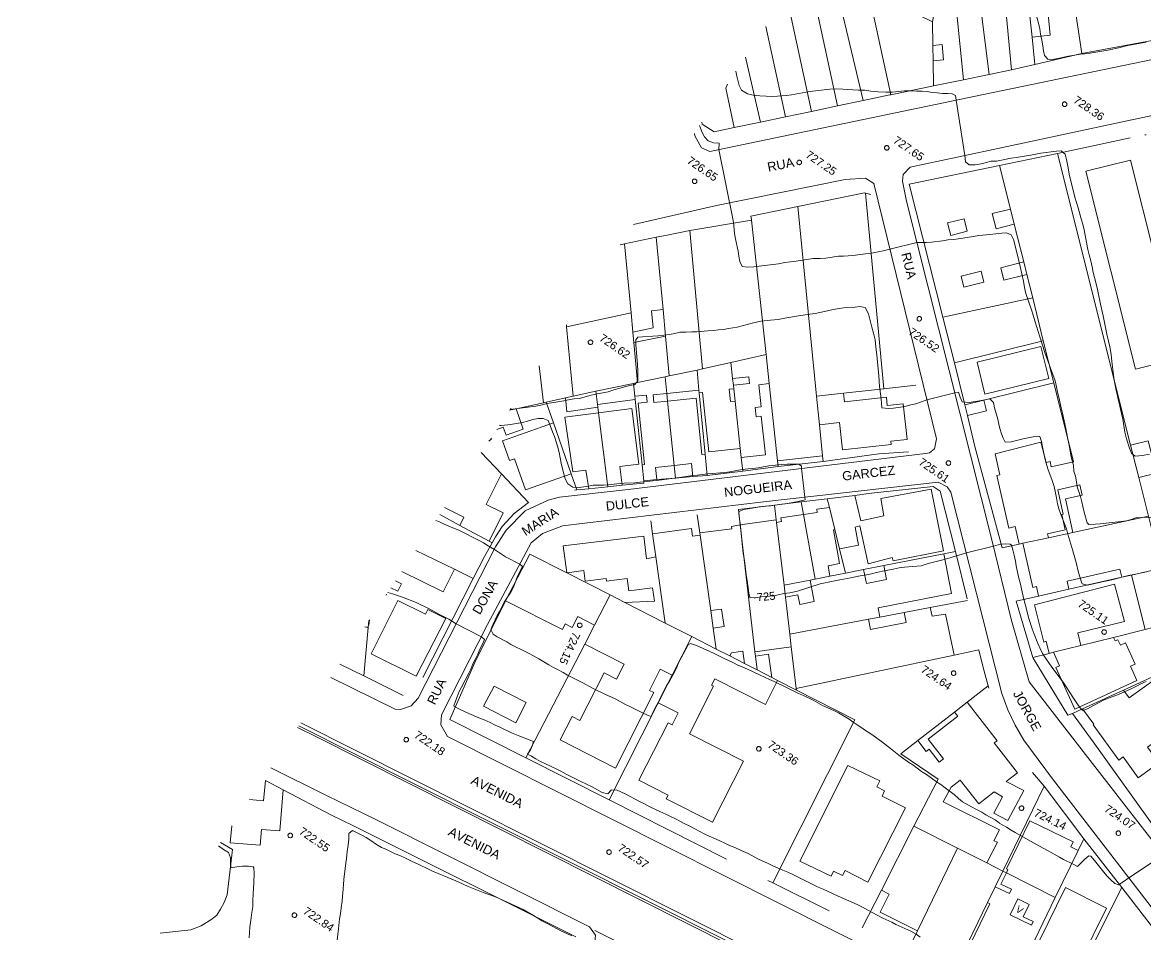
# Model space of a CAD drawing. Header units: metres. Extents: x 322294 to 7190115, y 7390841 to 10157759.
# Drawn here: x 322326.6 to 322572.3, y 7393048.1 to 7393247.5 of the extents above; entities that cross this region are included whole.
import ezdxf
from ezdxf.enums import TextEntityAlignment as Align

# ---------------------------------------------------------------- set-up
doc = ezdxf.new("R2010")
doc.units = ezdxf.units.M
doc.layers.get('0').update_dxf_attribs({"lineweight": 18})
for name, color, linetype, lineweight in [('100_SIST_VIARIO_MEIO_FIO', 1, 'Continuous', 18), ('108_SEP_FIS_CANT_CENT_ILHA', 7, 'Continuous', 18), ('144_P_DUPLA_ASF_TOP', 7, 'Continuous', 18), ('160_P_SIMP_ASF_TOP', 7, 'Continuous', 18), ('168_P_SIMP_PARALE_TOP', 7, 'Continuous', 18), ('206_MURO_E_MURO_ARRIMO', 7, 'Continuous', 18), ('214_PROJ_BEIRAL_EDIF', 10, 'Continuous', 18), ('600_CURVA_MESTRA', 14, 'Continuous', 18), ('602_CURVA_MESTRA_TOP', 24, 'Continuous', 18), ('604_CURVA_INTERM', 7, 'Continuous', 18), ('606_PTO_COTADO', 7, 'Continuous', 18), ('608_PTO_COTADO_INTERVIA', 1, 'Continuous', 18), ('624_SEGM_CURVA_MESTRA', 14, 'Continuous', 18)]:
    doc.layers.add(name, color=color, linetype=linetype, lineweight=lineweight)
doc.styles.add('Style-Arial', font='arial.ttf', dxfattribs={"height": 1.75})

# ---------------------------------------------------------------- blocks, each defined once
blk = doc.blocks.new('SP09')
at = {"color": 0, "linetype": 'Continuous'}
blk.add_lwpolyline([(-0.03, -0.51), (-0.14, -0.49), (-0.24, -0.46), (-0.31, -0.42), (-0.35, -0.39), (-0.42, -0.31), (-0.47, -0.24), (-0.51, -0.15), (-0.52, -0.09), (-0.52, 0.03), (-0.51, 0.11), (-0.48, 0.2), (-0.44, 0.27), (-0.4, 0.33), (-0.32, 0.39), (-0.23, 0.44), (-0.15, 0.48), (-0.1, 0.48), (-0.03, 0.48), (0.08, 0.48), (0.19, 0.44), (0.27, 0.4), (0.35, 0.32), (0.41, 0.23), (0.46, 0.11), (0.48, 0.03), (0.48, -0.03), (0.47, -0.08), (0.44, -0.21), (0.38, -0.3), (0.31, -0.38), (0.23, -0.44), (0.1, -0.49), (0.02, -0.51)], close=True, dxfattribs=at)
blk = doc.blocks.new('SP10')
at = {"color": 0, "linetype": 'Continuous'}
blk.add_lwpolyline([(-0.03, -0.51), (-0.14, -0.49), (-0.24, -0.46), (-0.31, -0.42), (-0.35, -0.39), (-0.42, -0.31), (-0.47, -0.24), (-0.51, -0.15), (-0.52, -0.09), (-0.52, 0.03), (-0.51, 0.11), (-0.48, 0.2), (-0.44, 0.27), (-0.4, 0.33), (-0.32, 0.39), (-0.23, 0.44), (-0.15, 0.48), (-0.1, 0.48), (-0.03, 0.48), (0.08, 0.48), (0.19, 0.44), (0.27, 0.4), (0.35, 0.32), (0.41, 0.23), (0.46, 0.11), (0.48, 0.03), (0.48, -0.03), (0.47, -0.08), (0.44, -0.21), (0.38, -0.3), (0.31, -0.38), (0.23, -0.44), (0.1, -0.49), (0.02, -0.51)], close=True, dxfattribs=at)

msp = doc.modelspace()

# ---------------------------------------------------------------- linework, layer by layer
at = {"layer": '100_SIST_VIARIO_MEIO_FIO', "flags": 128}
for points in [[(322473.59, 7393223.243), (322473.693, 7393222.702), (322475.142, 7393220.113), (322476.95, 7393219.326), (322536.785, 7393231.757), (322600.555, 7393244.957), (322603.055, 7393246.084), (322636.052, 7393275.236)], [(322588.381, 7393230.328), (322537.908, 7393219.547), (322520.748, 7393215.861), (322519.258, 7393214.251), (322519.109, 7393212.776), (322519.985, 7393208.409), (322538.657, 7393134.41), (322542.97, 7393116.759), (322546.823, 7393103.331), (322559.625, 7393086.752), (322586.633, 7393052.106)], [(322460.279, 7393203.323), (322478.412, 7393207.494), (322506.549, 7393213.169), (322511.033, 7393213.489), (322512.838, 7393212.267), (322526.51, 7393156.441), (322526.089, 7393154.31), (322524.988, 7393153.417), (322524.121, 7393153.234)], [(322588.785, 7393006.381), (322528.303, 7393036.718), (322419.543, 7393091.369), (322418.1, 7393093.935), (322418.234, 7393096.119), (322428.36, 7393115.828), (322437.863, 7393133.696), (322440.388, 7393135.794), (322444.559, 7393137.398), (322444.732, 7393137.429)], [(322380.904, 7393084.54), (322393.077, 7393078.466), (322403.915, 7393073.183)]]:
    msp.add_lwpolyline(points, dxfattribs=at)
at = {"layer": '100_SIST_VIARIO_MEIO_FIO'}
for points in [[(322524.121, 7393153.234), (322459.124, 7393145.372), (322444.066, 7393143.698), (322441.631, 7393143.065), (322436.563, 7393140.69), (322432.391, 7393136.487), (322430.092, 7393132.852), (322413.148, 7393099.775), (322411.623, 7393098.075), (322409.317, 7393097.264), (322408.099, 7393097.328), (322394.084, 7393104.263)], [(322444.732, 7393137.429), (322488.683, 7393142.655), (322526.914, 7393147.014), (322528.862, 7393145.986), (322529.706, 7393144.799), (322540.859, 7393100.747), (322542.134, 7393097.223), (322543.729, 7393093.831), (322545.632, 7393090.601), (322551.916, 7393082.1), (322592.913, 7393028.948), (322595.951, 7393025.632), (322604.291, 7393016.401), (322609.68, 7393009.281), (322610.278, 7393006.357), (322609.874, 7393003.402), (322609.182, 7393001.766), (322607.138, 7392999.618), (322605.1, 7392999.222), (322603.614, 7392999.362), (322602.294, 7392999.604), (322590.992, 7393005.273)], [(322403.915, 7393073.183), (322450.633, 7393049.733), (322451.914, 7393047.957), (322451.776, 7393046.321), (322415.313, 7392974.001), (322413.979, 7392972.126), (322412.816, 7392971.808), (322370.7, 7392992.436), (322349.993, 7393002.661), (322345.269, 7393003.98), (322339.399, 7393004.465), (322326.608, 7393003.286)]]:
    msp.add_lwpolyline(points, dxfattribs=at)
at = {"layer": '108_SEP_FIS_CANT_CENT_ILHA'}
for points in [[(322386.784, 7393093.338), (322390.916, 7393091.263), (322582.904, 7392994.656)], [(322387.034, 7393093.712), (322412, 7393081.15), (322583.178, 7392995.202)], [(322583.518, 7392995.88), (322423.893, 7393076.079), (322387.474, 7393094.371)]]:
    msp.add_lwpolyline(points, dxfattribs=at)
at = {"layer": '108_SEP_FIS_CANT_CENT_ILHA', "flags": 128}
msp.add_lwpolyline([(322451.811, 7393048.921), (322460.465, 7393044.625), (322455.882, 7393043.333), (322451.401, 7393040.837), (322448.182, 7393038.127)], dxfattribs=at)
at = {"layer": '206_MURO_E_MURO_ARRIMO'}
for p, q in [((322558.352, 7393240.761), (322548.03, 7393238.327)), ((322552.988, 7393218.844), (322568.932, 7393222.289)), ((322572.363, 7393222.957), (322572.14, 7393222.911)), ((322510.986, 7393210.191), (322512.198, 7393209.926)), ((322530.457, 7393173.101), (322527.923, 7393183.073)), ((322532.707, 7393163.909), (322530.457, 7393173.101)), ((322534.943, 7393154.771), (322533.287, 7393161.539)), ((322540.93, 7393132.651), (322534.943, 7393154.771)), ((322501.713, 7393151.517), (322513.959, 7393153.147)), ((322513.959, 7393153.147), (322520.43, 7393153.591)), ((322484.15, 7393149.417), (322491.924, 7393150.376)), ((322491.924, 7393150.376), (322501.713, 7393151.517)), ((322462.495, 7393146.783), (322462.501, 7393147.302)), ((322465.358, 7393147.54), (322469.448, 7393147.881)), ((322469.448, 7393147.881), (322473.253, 7393148.198)), ((322476.348, 7393148.456), (322484.15, 7393149.417)), ((322447.363, 7393145.233), (322447.837, 7393145.282)), ((322447.837, 7393145.282), (322450.519, 7393145.556)), ((322457.77, 7393146.299), (322462.495, 7393146.783)), ((322525.834, 7393146.022), (322511.697, 7393144.472)), ((322527.369, 7393145.042), (322525.834, 7393146.022)), ((322530.668, 7393131.819), (322527.369, 7393145.042)), ((322437.273, 7393142.54), (322434.156, 7393140.155)), ((322496.947, 7393142.666), (322491.105, 7393141.95)), ((322502.631, 7393143.362), (322496.947, 7393142.666)), ((322511.697, 7393144.472), (322508.667, 7393144.101)), ((322434.156, 7393140.155), (322431.513, 7393137.276)), ((322491.105, 7393141.95), (322483.212, 7393140.984)), ((322430.049, 7393135.025), (322429.341, 7393133.746)), ((322431.513, 7393137.276), (322430.049, 7393135.025)), ((322429.341, 7393133.746), (322427.666, 7393130.723)), ((322427.666, 7393130.723), (322425.21, 7393125.911)), ((322533.258, 7393121.437), (322530.668, 7393131.819)), ((322425.21, 7393125.911), (322414.171, 7393104.288)), ((322425.564, 7393107.564), (322432.289, 7393121.061)), ((322547.617, 7393108.667), (322543.974, 7393120.966)), ((322535.801, 7393110.299), (322536.747, 7393106.426)), ((322547.677, 7393108.464), (322547.617, 7393108.667)), ((322555.259, 7393096.066), (322547.677, 7393108.464)), ((322396.016, 7393107.155), (322401.302, 7393104.598)), ((322420.082, 7393095.089), (322425.564, 7393107.564)), ((322536.747, 7393106.426), (322537.846, 7393102.451)), ((322401.302, 7393104.598), (322409.879, 7393100.306)), ((322537.846, 7393102.451), (322537.987, 7393101.943)), ((322556.317, 7393096.408), (322555.259, 7393096.066)), ((322560.799, 7393090.216), (322556.317, 7393096.408)), ((322436.722, 7393086.713), (322420.082, 7393095.089)), ((322576.133, 7393068.877), (322560.799, 7393090.216)), ((322454.936, 7393077.544), (322436.722, 7393086.713)), ((322550.051, 7393080.516), (322547.51, 7393083.468)), ((322383.629, 7393079.695), (322394.186, 7393074.172)), ((322558.755, 7393069.002), (322550.051, 7393080.516)), ((322480.588, 7393064.534), (322454.936, 7393077.544)), ((322394.186, 7393074.172), (322399.027, 7393071.854)), ((322399.027, 7393071.854), (322447.617, 7393047.544)), ((322567.052, 7393058.325), (322558.755, 7393069.002)), ((322489.629, 7393059.908), (322490.725, 7393059.363)), ((322490.725, 7393059.363), (322503.026, 7393053.238))]:
    msp.add_line(p, q, dxfattribs=at)
at = {"layer": '206_MURO_E_MURO_ARRIMO', "flags": 128}
for points in [[(322460.32, 7393177.53), (322460.106, 7393179.819)], [(322549.9, 7393177.873), (322530.457, 7393173.101)], [(322515.047, 7393167.425), (322522.011, 7393168.184)], [(322536.89, 7393164.935), (322552.212, 7393168.696)], [(322442.742, 7393159.926), (322441.159, 7393164.477)], [(322462.14, 7393150.765), (322460.654, 7393165.036)], [(322467.56, 7393166.367), (322467.727, 7393164.726)], [(322475.904, 7393153.117), (322474.625, 7393166.542)], [(322452.627, 7393162.134), (322452.466, 7393163.399)], [(322483.83, 7393152.357), (322484.15, 7393149.417)], [(322501.594, 7393152.727), (322501.713, 7393151.517)], [(322469.165, 7393150.648), (322469.448, 7393147.881)], [(322491.784, 7393151.659), (322491.924, 7393150.376)], [(322437.273, 7393142.54), (322431.413, 7393148.819)], [(322447.837, 7393145.282), (322446.613, 7393148.8)], [(322496.947, 7393142.666), (322497.444, 7393139.889)], [(322422.272, 7393137.539), (322417.891, 7393139.891)], [(322483.212, 7393140.984), (322483.599, 7393137.642)], [(322491.484, 7393138.761), (322491.105, 7393141.95)], [(322464.443, 7393135.666), (322464.034, 7393138.548)], [(322474.763, 7393135.883), (322474.202, 7393139.84)], [(322429.341, 7393133.746), (322428.663, 7393134.11)], [(322540.93, 7393132.651), (322544.636, 7393133.449)], [(322506.599, 7393127.091), (322505.302, 7393132.41)], [(322530.668, 7393131.819), (322528.116, 7393131.318)], [(322421.087, 7393127.938), (322425.21, 7393125.911)], [(322515.033, 7393128.748), (322510.588, 7393127.875)], [(322555.513, 7393123.577), (322567.055, 7393126.19)], [(322525.18, 7393119.55), (322533.337, 7393121.092)], [(322543.974, 7393120.966), (322548.873, 7393122.074)], [(322514.175, 7393117.47), (322519.484, 7393118.474)], [(322402.26, 7393115.175), (322401.302, 7393104.598)], [(322572.157, 7393114.752), (322565.253, 7393113.04)], [(322436.722, 7393086.713), (322449.58, 7393111.577)], [(322530.431, 7393109.164), (322535.801, 7393110.299)], [(322551.147, 7393109.542), (322547.617, 7393108.667)], [(322578.081, 7393106.412), (322567.465, 7393101.532)], [(322495.91, 7393101.535), (322491.787, 7393103.638)], [(322495.91, 7393101.535), (322508.706, 7393095.008), (322490.725, 7393059.363)], [(322495.91, 7393101.535), (322495.872, 7393101.859)], [(322533.222, 7393098.853), (322537.846, 7393102.451)], [(322465.676, 7393098.745), (322454.936, 7393077.544)], [(322522.446, 7393090.465), (322530.481, 7393096.719)], [(322558.48, 7393097.402), (322556.317, 7393096.408)], [(322541.041, 7393061.954), (322550.051, 7393080.516)], [(322558.755, 7393069.002), (322557.52, 7393066.458)], [(322541.041, 7393061.954), (322541.836, 7393061.554)], [(322510.296, 7393049.526), (322514.49, 7393057.762)]]:
    msp.add_lwpolyline(points, dxfattribs=at)
at = {"layer": '214_PROJ_BEIRAL_EDIF', "flags": 128}
for points in [[(322525.785, 7393239.132), (322528.085, 7393239.361), (322527.755, 7393242.677), (322525.728, 7393242.475), (322525.639, 7393247.686), (322526.129, 7393250.04), (322528.126, 7393250.239), (322529.253, 7393255.957), (322530.485, 7393255.733), (322530.853, 7393257.454), (322528.299, 7393257.805), (322531.829, 7393274.483), (322535.523, 7393273.78), (322533.824, 7393265.05), (322530.92, 7393250.136), (322532.431, 7393234.971), (322525.88, 7393233.627)], [(322556.978, 7393249.4), (322565.951, 7393251.273), (322564.818, 7393256.476), (322556.051, 7393255.229), (322555.95, 7393255.866), (322554.859, 7393264.686), (322554.938, 7393266.767), (322559.858, 7393267.389), (322560.25, 7393264.994), (322567.769, 7393266.358), (322567.044, 7393272.344), (322570.199, 7393273.093), (322572.91, 7393254.643), (322574.513, 7393243.736), (322558.352, 7393240.761)], [(322533.824, 7393265.05), (322530.92, 7393250.136), (322532.431, 7393234.971), (322538.024, 7393236.118), (322536.318, 7393249.987), (322536.368, 7393250.446), (322536.511, 7393251.771), (322537.857, 7393264.265)], [(322541.613, 7393251.109), (322542.962, 7393237.131), (322548.03, 7393238.327), (322547.435, 7393244.308), (322546.977, 7393248.915), (322546.405, 7393254.661), (322546.476, 7393264.425), (322541.735, 7393264.767), (322541.705, 7393264.206), (322541.221, 7393255.166), (322541.542, 7393251.838)], [(322499.188, 7393228.073), (322504.884, 7393229.268), (322499.93, 7393252.28), (322503.246, 7393258.719), (322498.918, 7393260.851), (322494.195, 7393251.265)], [(322504.884, 7393229.268), (322510.51, 7393230.448), (322505.012, 7393253.516), (322506.917, 7393256.91), (322503.246, 7393258.719), (322499.93, 7393252.28)], [(322510.51, 7393230.448), (322505.012, 7393253.516), (322506.917, 7393256.91), (322511.618, 7393254.594), (322516.544, 7393231.712), (322516.35, 7393231.672)], [(322525.785, 7393239.132), (322525.728, 7393242.475), (322525.639, 7393247.686), (322511.618, 7393254.594), (322516.544, 7393231.712), (322525.88, 7393233.627)], [(322538.024, 7393236.118), (322542.962, 7393237.131), (322541.613, 7393251.109), (322536.368, 7393250.446), (322536.318, 7393249.987)], [(322547.435, 7393244.308), (322546.977, 7393248.915), (322550.956, 7393249.311), (322551.415, 7393244.704)], [(322572.903, 7393139.539), (322556.387, 7393135.981), (322554.726, 7393143.32), (322558.398, 7393144.151), (322557.894, 7393146.378), (322553.052, 7393145.282), (322554.253, 7393139.978), (322553.943, 7393139.908), (322554.693, 7393136.593), (322550.812, 7393135.715), (322551.014, 7393134.823), (322545.446, 7393133.624), (322544.636, 7393133.449), (322543.767, 7393137.285), (322542.335, 7393136.961), (322539.731, 7393148.465), (322540.357, 7393148.607), (322539.366, 7393153.165), (322549.322, 7393155.703), (322550.514, 7393151.312), (322551.376, 7393151.507), (322551.638, 7393150.352), (322556.515, 7393151.465), (322552.212, 7393168.696), (322549.9, 7393177.873), (322547.586, 7393187.303), (322546.3, 7393192.425), (322545.617, 7393195.147), (322543.552, 7393203.373), (322542.713, 7393206.715), (322540.322, 7393216.238), (322552.988, 7393218.844), (322569.003, 7393155.069), (322570.783, 7393147.982)], [(322542.713, 7393206.715), (322540.322, 7393216.238), (322520.53, 7393212.165), (322527.923, 7393183.073), (322547.586, 7393187.303), (322546.3, 7393192.425), (322541.284, 7393191.166), (322540.601, 7393193.888), (322545.617, 7393195.147), (322543.552, 7393203.373), (322539.569, 7393202.373), (322538.73, 7393205.715)], [(322568.967, 7393217.417), (322559.192, 7393214.963), (322570.05, 7393171.707), (322579.671, 7393174.123), (322575.283, 7393191.605), (322577.933, 7393192.27), (322576.779, 7393196.864), (322574.283, 7393196.237)], [(322506.179, 7393166.459), (322515.047, 7393167.425), (322510.986, 7393210.191), (322510.752, 7393210.242), (322496.215, 7393207.277), (322500.303, 7393165.819)], [(322500.922, 7393159.547), (322501.594, 7393152.727), (322491.784, 7393151.659), (322489.945, 7393168.549), (322489.252, 7393174.905), (322486.054, 7393204.268), (322486.035, 7393204.445), (322485.899, 7393205.174), (322496.215, 7393207.277), (322500.303, 7393165.819)], [(322542.713, 7393206.715), (322543.552, 7393203.373), (322539.569, 7393202.373), (322538.73, 7393205.715)], [(322486.054, 7393204.268), (322472.547, 7393201.985), (322475.368, 7393171.772), (322481.563, 7393173.17), (322489.252, 7393174.905)], [(322532.569, 7393204.588), (322528.958, 7393203.681), (322529.646, 7393200.942), (322533.257, 7393201.848)], [(322467.262, 7393178.949), (322466.724, 7393184.717), (322465.247, 7393200.536), (322467.271, 7393200.957), (322472.547, 7393201.985), (322475.368, 7393171.772), (322474.153, 7393171.498), (322468.076, 7393170.224)], [(322466.724, 7393184.717), (322464.23, 7393184.484), (322464.577, 7393180.771), (322460.106, 7393179.819), (322459.718, 7393183.985), (322458.307, 7393199.091), (322465.247, 7393200.536)], [(322545.617, 7393195.147), (322546.3, 7393192.425), (322541.284, 7393191.166), (322540.601, 7393193.888)], [(322536.309, 7393193.144), (322531.923, 7393192.043), (322532.523, 7393189.653), (322536.909, 7393190.754)], [(322468.076, 7393170.224), (322467.262, 7393178.949), (322460.32, 7393177.53), (322461.138, 7393168.77), (322467.185, 7393170.037)], [(322481.946, 7393169.658), (322485.498, 7393170.045), (322485.66, 7393168.555), (322482.108, 7393168.168), (322482.192, 7393167.393), (322482.482, 7393164.735), (322483.611, 7393154.368), (322483.83, 7393152.357), (322489.133, 7393152.935), (322488.211, 7393161.4), (322487.127, 7393161.282), (322486.903, 7393163.333), (322488.195, 7393163.474), (322487.669, 7393168.301), (322489.945, 7393168.549), (322489.252, 7393174.905), (322481.563, 7393173.17)], [(322549.392, 7393176.654), (322535.419, 7393173.225), (322537.141, 7393166.211), (322551.113, 7393169.64)], [(322474.572, 7393167.097), (322474.625, 7393166.542), (322475.366, 7393166.619), (322476.716, 7393153.65), (322483.611, 7393154.368), (322482.482, 7393164.735), (322481.455, 7393164.629), (322481.178, 7393167.288), (322482.192, 7393167.393), (322482.108, 7393168.168), (322481.946, 7393169.658), (322481.563, 7393173.17), (322475.368, 7393171.772), (322474.153, 7393171.498)], [(322460.579, 7393165.766), (322463.094, 7393166.028), (322463.259, 7393164.451), (322461.293, 7393164.246), (322462.69, 7393150.822), (322462.14, 7393150.765), (322462.501, 7393147.302), (322465.358, 7393147.54), (322465.079, 7393150.222), (322469.165, 7393150.648), (322467.727, 7393164.726), (322464.701, 7393164.411), (322464.53, 7393166.052), (322467.56, 7393166.367), (322467.185, 7393170.037), (322461.138, 7393168.77), (322460.284, 7393168.591)], [(322474.572, 7393167.097), (322467.56, 7393166.367), (322467.185, 7393170.037), (322468.076, 7393170.224), (322474.153, 7393171.498)], [(322460.579, 7393165.766), (322460.654, 7393165.036), (322452.391, 7393163.989), (322452.027, 7393166.86), (322460.284, 7393168.591)], [(322445.413, 7393165.41), (322445.713, 7393162.391), (322452.466, 7393163.399), (322452.391, 7393163.989), (322452.027, 7393166.86), (322447.06, 7393165.771)], [(322475.904, 7393153.117), (322475.216, 7393153.046), (322473.933, 7393165.372), (322467.727, 7393164.726), (322469.165, 7393150.648), (322472.957, 7393151.042), (322473.253, 7393148.198), (322476.348, 7393148.456)], [(322506.179, 7393166.459), (322500.303, 7393165.819), (322500.922, 7393159.547), (322505.314, 7393160.025), (322505.967, 7393154.035), (322516.636, 7393155.197), (322516.553, 7393155.957), (322520.084, 7393156.342), (322519.237, 7393164.12), (322515.78, 7393163.744), (322515.582, 7393165.566), (322506.386, 7393164.564)], [(322536.89, 7393164.935), (322537.472, 7393162.566), (322533.287, 7393161.539), (322532.707, 7393163.909)], [(322452.627, 7393162.134), (322445.253, 7393161.191), (322447.017, 7393149.243), (322449.803, 7393149.617), (322450.519, 7393145.556), (322454.675, 7393145.982)], [(322452.627, 7393162.134), (322454.675, 7393145.982), (322457.77, 7393146.299), (322457.252, 7393150.384), (322461.437, 7393150.914), (322459.897, 7393163.062)], [(322442.742, 7393159.926), (322446.613, 7393148.8), (322436.608, 7393145.319), (322434.248, 7393152.103), (322433.123, 7393151.711), (322431.613, 7393156.053)], [(322570.783, 7393147.982), (322569.003, 7393155.069), (322572.852, 7393156.035), (322574.631, 7393148.948)], [(322505.302, 7393132.41), (322504.269, 7393136.644), (322503.096, 7393141.453), (322502.631, 7393143.362), (322508.667, 7393144.101), (322510.022, 7393138.546), (322515.041, 7393139.61), (322514.342, 7393143.438), (322525.356, 7393145.476), (322528.059, 7393131.935), (322517.022, 7393129.804), (322516.852, 7393130.5), (322511.601, 7393129.14), (322509.801, 7393137.412), (322508.735, 7393137.131), (322509.455, 7393133.243)], [(322499.97, 7393125.789), (322498.885, 7393125.575), (322493.185, 7393124.456), (322491.551, 7393138.196), (322492.625, 7393138.349), (322492.506, 7393139.188), (322497.444, 7393139.889)], [(322499.97, 7393125.789), (322497.444, 7393139.889), (322500.466, 7393140.318), (322500.36, 7393141.065), (322503.096, 7393141.453), (322504.269, 7393136.644), (322504.006, 7393136.597), (322505.335, 7393129.177), (322502.811, 7393128.725), (322503.223, 7393126.428)], [(322481.297, 7393108.989), (322478.366, 7393110.484), (322477.713, 7393115.084), (322480.081, 7393115.42), (322479.538, 7393119.247), (322477.17, 7393118.911), (322474.828, 7393135.422), (322474.763, 7393135.883), (322481.778, 7393136.764), (322481.661, 7393137.31), (322483.599, 7393137.642), (322486.82, 7393109.881), (322486.93, 7393108.93), (322487.277, 7393105.938), (322484.565, 7393107.322), (322484.178, 7393110.049), (322481.699, 7393109.697)], [(322493.185, 7393124.456), (322491.551, 7393138.196), (322491.484, 7393138.761), (322483.599, 7393137.642), (322486.82, 7393109.881), (322494.783, 7393111.011), (322494.458, 7393113.744), (322493.499, 7393121.813)], [(322545.446, 7393133.624), (322551.014, 7393134.823), (322556.387, 7393135.981), (322572.903, 7393139.539), (322575.76, 7393128.16), (322569.187, 7393126.672), (322567.055, 7393126.19), (322566.651, 7393127.972), (322555.109, 7393125.359), (322555.513, 7393123.577), (322548.873, 7393122.074), (322548.405, 7393124.139), (322547.632, 7393123.964)], [(322445.686, 7393127.15), (322449.404, 7393127.638), (322449.71, 7393125.301), (322454.285, 7393125.9), (322454.359, 7393125.337), (322458.886, 7393125.93), (322459.242, 7393123.216), (322464.438, 7393123.897), (322464.824, 7393120.951), (322458.393, 7393120.662), (322467.207, 7393116.175), (322465.151, 7393130.671), (322463.084, 7393130.225), (322462.495, 7393135.178), (322444.909, 7393133.073)], [(322477.713, 7393115.084), (322477.17, 7393118.911), (322474.828, 7393135.422), (322473.195, 7393135.19), (322472.956, 7393136.874), (322464.443, 7393135.666), (322465.151, 7393130.671), (322467.207, 7393116.175), (322473.007, 7393113.217), (322478.366, 7393110.484)], [(322437.586, 7393131.256), (322432.289, 7393121.061), (322444.721, 7393114.764), (322445.349, 7393116.005), (322446.859, 7393115.24), (322448.049, 7393117.59), (322451.726, 7393115.727), (322455.136, 7393122.32), (322445.686, 7393127.15)], [(322499.97, 7393125.789), (322498.885, 7393125.575), (322499.804, 7393120.895), (322496.611, 7393120.268), (322496.203, 7393122.344), (322493.499, 7393121.813), (322494.458, 7393113.744), (322511.684, 7393116.999), (322514.175, 7393117.47), (322513.774, 7393119.513), (322529.816, 7393122.665), (322528.116, 7393131.318), (322515.033, 7393128.748), (322515.636, 7393125.677), (322511.191, 7393124.804), (322510.588, 7393127.875), (322506.599, 7393127.091), (322503.223, 7393126.428)], [(322573.852, 7393115.172), (322578.719, 7393116.379), (322575.76, 7393128.16), (322569.187, 7393126.672), (322572.157, 7393114.752)], [(322558.089, 7393111.264), (322552.092, 7393109.777), (322551.147, 7393109.542), (322550.533, 7393112.207), (322550.02, 7393111.971), (322547.99, 7393120.19), (322565.491, 7393124.644), (322567.63, 7393116.499), (322557.424, 7393114.064)], [(322419.212, 7393117.143), (322415.267, 7393119.148), (322414.755, 7393118.093), (322408.702, 7393121.104), (322402.892, 7393109.422), (322412.725, 7393104.525)], [(322455.136, 7393122.32), (322458.393, 7393120.662), (322467.207, 7393116.175), (322473.007, 7393113.217), (322468.723, 7393104.761), (322466.112, 7393106.083), (322463.771, 7393101.461), (322464.698, 7393100.991), (322456.329, 7393084.469), (322444.206, 7393090.61), (322446.816, 7393095.763), (322448.536, 7393094.891), (322453.82, 7393105.322), (322456.546, 7393103.941), (322458.202, 7393107.209), (322449.58, 7393111.577), (322451.726, 7393115.727)], [(322511.684, 7393116.999), (322512.12, 7393114.776), (322519.91, 7393116.306), (322519.484, 7393118.474), (322525.18, 7393119.55), (322525.553, 7393117.654), (322528.486, 7393118.112), (322530.431, 7393109.164), (322495.872, 7393101.859), (322494.783, 7393111.011), (322494.458, 7393113.744)], [(322487.277, 7393105.938), (322484.565, 7393107.322), (322481.297, 7393108.989), (322478.366, 7393110.484), (322473.007, 7393113.217), (322468.723, 7393104.761), (322465.676, 7393098.745), (322470.05, 7393096.529), (322468.731, 7393093.924), (322467.818, 7393094.386), (322461.439, 7393081.794), (322467.851, 7393078.546), (322467.435, 7393077.724), (322477.541, 7393072.604), (322484.31, 7393085.966), (322472.503, 7393091.946), (322477.788, 7393102.379), (322477.329, 7393102.612), (322478.034, 7393104.002), (322489.125, 7393098.384), (322491.787, 7393103.638), (322490.537, 7393104.276)], [(322565.253, 7393113.04), (322558.089, 7393111.264), (322552.092, 7393109.777), (322553.442, 7393106.841), (322552.604, 7393106.455), (322556.784, 7393097.361), (322570.376, 7393103.609), (322568.94, 7393106.733), (322569.974, 7393107.208), (322567.843, 7393111.845), (322566.751, 7393111.343), (322566.207, 7393112.528), (322565.613, 7393112.256)], [(322487.277, 7393105.938), (322486.93, 7393108.93), (322489.819, 7393109.339), (322490.537, 7393104.276)], [(322558.48, 7393097.402), (322567.465, 7393101.532), (322568.702, 7393099.823), (322574.342, 7393103.905), (322580.044, 7393096.028), (322574.226, 7393091.816), (322575.018, 7393090.722), (322572.706, 7393089.048), (322575.176, 7393085.636), (322570.638, 7393082.351), (322567.354, 7393086.886), (322566.408, 7393086.201), (322560.798, 7393093.952), (322560.916, 7393094.037)], [(322436.804, 7393098.769), (322429.771, 7393102.406), (322427.486, 7393097.988), (322434.519, 7393094.351)], [(322537.541, 7393063.718), (322531.143, 7393066.941), (322521.61, 7393071.744), (322526.865, 7393082.063), (322518.741, 7393087.582), (322522.446, 7393090.465), (322524.282, 7393088.106), (322524.913, 7393088.598), (322527.136, 7393085.741), (322528.078, 7393086.474), (322524.714, 7393090.796), (322531.177, 7393095.826), (322530.481, 7393096.719), (322533.222, 7393098.853), (322539.777, 7393090.431), (322539.165, 7393089.954), (322544.252, 7393083.418), (322541.806, 7393081.514), (322545.617, 7393079.569), (322542.121, 7393072.997), (322539.072, 7393074.591), (322540.995, 7393078.209), (322539.162, 7393079.301), (322535.761, 7393076.654), (322531.724, 7393081.84), (322529.728, 7393080.286), (322527.995, 7393077.068), (322540.345, 7393070.95), (322539.077, 7393068.58), (322539.869, 7393068.267)], [(322514.177, 7393081.663), (322513.508, 7393080.375), (322515.178, 7393079.479), (322514.637, 7393078.342), (322519.729, 7393075.763), (322511.545, 7393059.494), (322506.557, 7393062.069), (322505.966, 7393060.942), (322504.036, 7393061.905), (322503.492, 7393060.815), (322496.666, 7393064.137), (322507.161, 7393085.035)], [(322514.49, 7393057.762), (322516.193, 7393056.895), (322514.202, 7393052.985), (322522.354, 7393048.834), (322531.143, 7393066.941), (322521.61, 7393071.744)], [(322552.525, 7393056.169), (322557.52, 7393066.458), (322555.889, 7393067.25), (322556.412, 7393068.328), (322546.923, 7393072.934), (322541.819, 7393062.419), (322542.172, 7393062.248), (322541.836, 7393061.554)], [(322522.354, 7393048.834), (322531.143, 7393066.941), (322537.541, 7393063.718), (322541.041, 7393061.954), (322539.376, 7393058.522), (322537.699, 7393055.069), (322530.149, 7393039.515), (322520.228, 7393044.455)], [(322552.525, 7393056.169), (322541.836, 7393061.554), (322540.644, 7393059.1), (322542.943, 7393057.984), (322542.474, 7393057.018), (322539.376, 7393058.522), (322537.699, 7393055.069), (322538.233, 7393054.809), (322532.876, 7393043.773), (322543.909, 7393038.417), (322544.14, 7393038.894), (322548.029, 7393046.906)], [(322558.701, 7393041.628), (322557.874, 7393042.04), (322563.738, 7393053.806), (322554.738, 7393058.31), (322548.954, 7393046.445), (322548.029, 7393046.906), (322544.14, 7393038.894), (322554.702, 7393033.63)], [(322554.702, 7393033.63), (322558.701, 7393041.628), (322567.052, 7393058.325), (322575.247, 7393047.779), (322572.245, 7393041.751), (322571.693, 7393042.026), (322564.387, 7393027.368), (322559.368, 7393029.87), (322557.369, 7393025.86), (322552.103, 7393028.434)], [(322546.817, 7393054.662), (322545.501, 7393051.949), (322547.69, 7393050.887), (322547.297, 7393050.079), (322542.639, 7393052.34), (322544.347, 7393055.861)]]:
    msp.add_lwpolyline(points, close=True, dxfattribs=at)
for points in [[(322498.77, 7393260.924), (322498.918, 7393260.851), (322494.195, 7393251.265), (322499.188, 7393228.073)], [(322484.75, 7393239.944), (322488.026, 7393225.732), (322493.513, 7393226.882), (322489.239, 7393246.662)], [(322480.788, 7393234.014), (322480.453, 7393233.18), (322482.263, 7393224.523), (322477.882, 7393223.604), (322475.31, 7393225.266), (322475.232, 7393225.7)], [(322480.788, 7393234.014), (322480.453, 7393233.18), (322482.263, 7393224.523)], [(322445.605, 7393181.364), (322445.641, 7393180.977), (322459.718, 7393183.985), (322458.307, 7393199.091)], [(322445.605, 7393181.364), (322445.641, 7393180.977)], [(322439.63, 7393172.422), (322440.551, 7393164.343), (322434.603, 7393163.038)], [(322433.455, 7393163.182), (322433.499, 7393162.796), (322433.146, 7393162.72)], [(322429.056, 7393156.598), (322429.179, 7393156.475), (322428.627, 7393155.956)], [(322418.95, 7393141.475), (322423.182, 7393139.356), (322422.272, 7393137.539), (322428.663, 7393134.11), (322431.754, 7393140.284), (322428.064, 7393142.131), (322431.413, 7393148.819), (322426.972, 7393153.48)], [(322412.67, 7393132.078), (322421.087, 7393127.938), (322418.652, 7393122.988), (322409.578, 7393127.45)], [(322407.204, 7393123.896), (322408.702, 7393123.159), (322409.503, 7393124.788), (322408.221, 7393125.418)], [(322402.399, 7393116.707), (322402.26, 7393115.175), (322401.503, 7393115.366)], [(322372.42, 7393071.844), (322372.061, 7393068.139), (322378.612, 7393067.574), (322378.92, 7393071.056), (322382.887, 7393070.741), (322383.629, 7393079.695)], [(322356.716, 7393048.342), (322363.469, 7393049.112), (322365.667, 7393049.946), (322368.026, 7393051.385), (322369.089, 7393052.308), (322369.941, 7393053.626), (322370.731, 7393055.062), (322371.381, 7393056.755), (322372.53, 7393066.636), (322369.958, 7393068.158)]]:
    msp.add_lwpolyline(points, dxfattribs=at)
at = {"layer": '214_PROJ_BEIRAL_EDIF'}
for points in [[(322499.188, 7393228.073), (322493.513, 7393226.882), (322489.239, 7393246.662)], [(322482.263, 7393224.523), (322488.026, 7393225.732), (322484.75, 7393239.944)], [(322458.307, 7393199.091), (322457.313, 7393198.884)], [(322445.641, 7393180.977), (322447.06, 7393165.771), (322445.413, 7393165.41), (322441.159, 7393164.477), (322440.551, 7393164.343), (322439.63, 7393172.422)], [(322433.146, 7393162.72), (322433.499, 7393162.796), (322434.603, 7393163.038), (322436.147, 7393158.603), (322432.39, 7393157.296), (322431.786, 7393159.031), (322430.347, 7393158.531)], [(322434.603, 7393163.038), (322433.499, 7393162.796), (322433.455, 7393163.182)], [(322406.142, 7393122.308), (322406.165, 7393122.296), (322406.251, 7393122.471)], [(322383.629, 7393079.695), (322379.742, 7393081.728), (322379.366, 7393077.294), (322376.271, 7393077.606)]]:
    msp.add_lwpolyline(points, dxfattribs=at)
at = {"layer": '600_CURVA_MESTRA', "elevation": 725}
for points in [[(322430.918, 7393159.384), (322431.295, 7393159.378), (322432.764, 7393159.528), (322433.795, 7393159.657), (322435.996, 7393160.056), (322437.095, 7393160.348), (322438.269, 7393160.694), (322439.426, 7393160.915), (322440.519, 7393160.931), (322441.577, 7393160.447), (322442.032, 7393159.393), (322442.576, 7393158.012), (322442.973, 7393156.951), (322443.354, 7393155.837), (322443.654, 7393154.857), (322443.994, 7393153.438), (322444.41, 7393151.153), (322444.701, 7393149.891), (322445.31, 7393147.679), (322445.88, 7393146.611), (322447.023, 7393145.923), (322448.354, 7393145.848), (322449.397, 7393145.962), (322450.393, 7393146.103), (322451.421, 7393146.295), (322452.699, 7393146.336), (322453.712, 7393146.341), (322454.758, 7393146.392), (322456.624, 7393146.586), (322458.197, 7393146.784), (322460.584, 7393146.87), (322461.72, 7393146.957), (322465.204, 7393147.343), (322466.425, 7393147.529), (322467.529, 7393147.652), (322468.622, 7393147.803), (322469.725, 7393147.906), (322470.842, 7393148.057), (322473.17, 7393148.417), (322474.207, 7393148.524), (322476.552, 7393148.822), (322480.246, 7393149.092), (322481.321, 7393149.213), (322484.028, 7393149.72), (322485.332, 7393149.882), (322486.373, 7393149.978), (322487.516, 7393150.12), (322489.852, 7393150.523), (322491.325, 7393150.701), (322492.54, 7393150.821), (322493.875, 7393150.915), (322495.06, 7393150.912), (322496.437, 7393150.937), (322496.995, 7393150.506), (322497.014, 7393149.955), (322497.751, 7393143.689), (322497.774, 7393143.097), (322496.254, 7393142.755), (322495.118, 7393142.514), (322493.951, 7393142.331), (322492.72, 7393142.208), (322490.254, 7393141.817), (322489.108, 7393141.746), (322487.784, 7393141.605), (322486.685, 7393141.385), (322484.343, 7393141.027), (322483.343, 7393140.562), (322483.271, 7393140.174), (322483.431, 7393138.912), (322483.584, 7393137.914), (322483.748, 7393136.637), (322484.088, 7393132.876), (322484.24, 7393131.425), (322484.45, 7393130.281), (322484.614, 7393129.248), (322484.9, 7393126.769), (322485.104, 7393125.481), (322485.302, 7393124.391), (322485.498, 7393122.73), (322485.708, 7393121.741), (322486.654, 7393121.716)], [(322491.884, 7393122.353), (322493.144, 7393122.623), (322494.486, 7393122.754), (322496.107, 7393123.155), (322501.118, 7393124.733), (322503.945, 7393125.361), (322505.365, 7393125.66), (322507.795, 7393126.067), (322509.876, 7393126.507), (322511.215, 7393126.707), (322512.303, 7393126.942), (322513.436, 7393127.241), (322514.725, 7393127.556), (322517.079, 7393127.984), (322518.359, 7393128.247), (322519.529, 7393128.386), (322523.204, 7393128.724), (322524.747, 7393129.216), (322527.328, 7393129.876), (322529.008, 7393130.279), (322533.07, 7393131.512), (322539.004, 7393132.988), (322540.564, 7393133.423), (322541.639, 7393133.534), (322542.672, 7393133.394), (322542.94, 7393133.206), (322543.22, 7393132.172), (322543.51, 7393131), (322543.796, 7393129.719), (322543.968, 7393128.707), (322544.265, 7393127.308), (322544.58, 7393126.017), (322544.871, 7393124.996), (322545.426, 7393122.325), (322545.771, 7393120.796), (322546.157, 7393119.479), (322546.44, 7393118.288), (322546.747, 7393117.191), (322547.49, 7393114.915), (322547.9, 7393113.757), (322548.677, 7393111.739), (322549.155, 7393110.73), (322549.746, 7393109.539), (322550.423, 7393108.448), (322551.282, 7393107.249), (322551.95, 7393106.245), (322554.221, 7393103.225), (322555.037, 7393102.043), (322556.365, 7393099.94), (322557.49, 7393098.217), (322558.233, 7393097.28), (322558.625, 7393097.062), (322559.601, 7393097.443), (322560.893, 7393098.115), (322563.215, 7393099.39), (322564.705, 7393099.989), (322566.319, 7393100.536), (322569.132, 7393101.817), (322570.279, 7393102.362), (322571.229, 7393102.878), (322572.365, 7393103.4)]]:
    msp.add_lwpolyline(points, dxfattribs=at)
at = {"layer": '604_CURVA_INTERM', "elevation": 729}
msp.add_lwpolyline([(322548.473, 7393248.698), (322548.847, 7393247.394), (322549.109, 7393246.137), (322549.305, 7393244.941), (322549.567, 7393243.622), (322549.781, 7393242.437), (322549.914, 7393241.312), (322550.132, 7393240.294), (322550.881, 7393239.465), (322551.888, 7393239.45), (322553.043, 7393239.66), (322555.406, 7393240.14), (322557.999, 7393240.555), (322559.014, 7393240.619), (322560.102, 7393240.768), (322561.387, 7393241.001), (322562.69, 7393241.203), (322564.004, 7393241.437), (322566.722, 7393242.05), (322567.743, 7393242.297), (322568.781, 7393242.521), (322572.42, 7393243.196)], dxfattribs=at)
at = {"layer": '604_CURVA_INTERM', "flags": 128}
for points, elevation in [([(322573.097, 7393153.138), (322571.627, 7393152.816), (322570.005, 7393152.68), (322569.189, 7393153.339), (322568.76, 7393154.45), (322568.094, 7393156.467), (322567.747, 7393157.945), (322567.27, 7393160.736), (322567.023, 7393161.977), (322565.839, 7393167.137), (322565.411, 7393169.297), (322565.237, 7393170.485), (322564.917, 7393173.351), (322564.706, 7393174.918), (322564.432, 7393176.582), (322564.186, 7393177.791), (322563.788, 7393179.35), (322562.995, 7393183.364), (322562.441, 7393185.924), (322561.703, 7393189.512), (322561.101, 7393191.712), (322560.826, 7393192.816), (322560.585, 7393194.068), (322560.273, 7393195.413), (322559.919, 7393196.719), (322559.639, 7393197.895), (322559.334, 7393199.39), (322558.844, 7393202.179), (322558.541, 7393203.418), (322558.191, 7393204.55), (322557.534, 7393206.955), (322556.808, 7393209.342), (322555.883, 7393212.896), (322555.63, 7393213.979), (322555.256, 7393216.102), (322554.983, 7393217.514), (322554.688, 7393218.702), (322553.815, 7393219.422), (322552.816, 7393219.37), (322549.35, 7393218.949), (322547.917, 7393218.659), (322546.689, 7393218.435), (322545.341, 7393218.228), (322543.952, 7393217.973), (322542.901, 7393217.85), (322539.625, 7393217.206), (322538.452, 7393217.176), (322537.492, 7393216.874), (322536.321, 7393216.589), (322535.018, 7393216.393), (322533.708, 7393216.41), (322532.887, 7393217.037), (322532.709, 7393218.43), (322530.868, 7393230.528), (322530.724, 7393231.53), (322529.998, 7393231.934), (322528.98, 7393232.007), (322527.84, 7393232.01), (322526.687, 7393232.091), (322525.586, 7393232.193), (322524.495, 7393232.399), (322523.391, 7393232.462), (322522.146, 7393232.505), (322520.962, 7393232.599), (322519.52, 7393232.552), (322516.946, 7393232.298), (322515.449, 7393232.269), (322513.783, 7393232.362), (322512.156, 7393232.497), (322510.878, 7393232.727), (322509.445, 7393232.741), (322508.255, 7393232.793), (322506.043, 7393232.937), (322504.573, 7393232.993), (322503.173, 7393232.933), (322499.404, 7393232.459), (322497.992, 7393232.259), (322496.401, 7393231.993), (322494.804, 7393231.692), (322493.702, 7393231.555), (322490.703, 7393231.344), (322489.27, 7393231.371), (322487.86, 7393231.462), (322486.457, 7393231.63), (322485.163, 7393231.93), (322483.92, 7393232.68), (322483.374, 7393233.74), (322482.897, 7393235.757), (322482.672, 7393236.834)], 728), ([(322573.765, 7393139.351), (322571.374, 7393139.271), (322570.161, 7393139.183), (322569.145, 7393138.843), (322568.076, 7393138.566), (322566.958, 7393138.384), (322565.637, 7393138.243), (322562.307, 7393137.848), (322561.293, 7393137.779), (322559.828, 7393137.71), (322559.459, 7393138.108), (322558.825, 7393140.402), (322558.522, 7393141.678), (322558.319, 7393142.689), (322558.001, 7393143.854), (322557.332, 7393146.001), (322557.123, 7393147.092), (322556.921, 7393148.307), (322556.568, 7393149.397), (322556.534, 7393150.679), (322556.233, 7393151.685), (322555.952, 7393152.866), (322555.54, 7393155.085), (322555.262, 7393156.393), (322554.831, 7393158.69), (322554.106, 7393162.066), (322553.815, 7393163.209), (322553.285, 7393165.572), (322553.011, 7393166.651), (322552.768, 7393167.866), (322552.457, 7393169.113), (322551.788, 7393171.121), (322550.243, 7393175.372), (322549.146, 7393178.789), (322548.746, 7393179.934), (322548.025, 7393182.233), (322547.676, 7393183.491), (322547.318, 7393184.653), (322546.083, 7393188.251), (322545.807, 7393189.591), (322545.564, 7393190.955), (322544.845, 7393194.183), (322544.054, 7393197.51), (322543.377, 7393200.03), (322542.891, 7393201.059), (322541.862, 7393201.515), (322540.798, 7393201.424), (322538.232, 7393201.13), (322535.779, 7393200.93), (322534.608, 7393200.742), (322533.211, 7393200.483), (322531.754, 7393200.258), (322530.31, 7393200.08), (322529.037, 7393199.949), (322527.843, 7393199.787), (322525.42, 7393199.498), (322524.301, 7393199.392), (322522.257, 7393199.403), (322516.348, 7393197.934), (322514.837, 7393197.572), (322512.302, 7393197.1), (322511.027, 7393196.909), (322508.239, 7393196.555), (322506.206, 7393196.422), (322505.094, 7393196.42), (322503.73, 7393196.226), (322502.349, 7393196.002), (322501.071, 7393195.924), (322499.609, 7393195.868), (322498.083, 7393195.675), (322495.83, 7393195.301), (322493.349, 7393194.988), (322491.943, 7393194.759), (322487.765, 7393194.228), (322486.589, 7393194.11), (322485.112, 7393194.039), (322484.053, 7393194.183), (322483.509, 7393195.255), (322483.328, 7393196.436), (322483.128, 7393197.502), (322482.612, 7393199.841), (322482.434, 7393200.933), (322482.303, 7393202.016), (322482.223, 7393203.186), (322482.09, 7393204.206), (322478.904, 7393219.732), (322478.983, 7393221.124), (322477.757, 7393221.183), (322476.582, 7393221.649), (322475.786, 7393222.532), (322475.288, 7393223.473), (322474.898, 7393224.423), (322474.731, 7393224.951)], 727), ([(322572.486, 7393127.342), (322570.044, 7393126.838), (322568.501, 7393126.582), (322567.388, 7393126.274), (322565.186, 7393125.717), (322564.202, 7393125.488), (322562.784, 7393125.194), (322559.573, 7393124.492), (322558.368, 7393124.776), (322558.225, 7393125.1), (322557.625, 7393127.213), (322557.052, 7393129.449), (322556.375, 7393131.994), (322555.264, 7393135.619), (322554.935, 7393136.769), (322554.59, 7393137.722), (322554.146, 7393138.815), (322553.654, 7393140.155), (322553.322, 7393141.137), (322553.032, 7393142.268), (322552.758, 7393143.533), (322552.578, 7393144.639), (322552.263, 7393146.067), (322551.865, 7393147.344), (322550.917, 7393149.886), (322550.524, 7393151.133), (322550.251, 7393152.242), (322549.739, 7393154.732), (322549.475, 7393155.897), (322549.143, 7393156.947), (322548.763, 7393157.028), (322547.702, 7393156.879), (322545.473, 7393156.478), (322542.839, 7393155.838), (322541.567, 7393155.7), (322541.091, 7393156.592), (322540.744, 7393157.534), (322540.417, 7393158.7), (322540.154, 7393159.703), (322539.924, 7393160.752), (322539.256, 7393163.211), (322538.98, 7393164.436), (322538.231, 7393165.206), (322537.119, 7393164.986), (322535.911, 7393164.797), (322533.681, 7393164.386), (322532.155, 7393164.549), (322531.707, 7393165.579), (322531.326, 7393166.654), (322530.56, 7393166.498), (322524.421, 7393164.972), (322523.266, 7393164.518), (322522.033, 7393164.151), (322520.915, 7393163.869), (322519.6, 7393163.567), (322518.161, 7393163.314), (322517.095, 7393163.182), (322516.001, 7393163.09), (322514.559, 7393163.237), (322514.509, 7393164.346), (322514.338, 7393165.801), (322514.054, 7393167.92), (322513.987, 7393169.07), (322513.949, 7393170.299), (322513.787, 7393171.688), (322513.482, 7393174.853), (322513.299, 7393176.513), (322513.086, 7393178.118), (322512.761, 7393179.576), (322512.392, 7393180.894), (322511.649, 7393183.781), (322510.958, 7393185.173), (322509.729, 7393185.375), (322508.723, 7393185.29), (322506.187, 7393185.115), (322503.933, 7393184.764), (322502.042, 7393184.302), (322499.973, 7393183.883), (322498.845, 7393183.698), (322496.355, 7393183.356), (322493.37, 7393182.865), (322491.893, 7393182.532), (322490.206, 7393182.393), (322488.097, 7393182.16), (322486.204, 7393181.779), (322482.946, 7393180.884), (322481.005, 7393180.593), (322479.937, 7393180.356), (322478.879, 7393180.275), (322477.778, 7393180.164), (322476.542, 7393180.098), (322474.131, 7393179.884), (322473.008, 7393179.889), (322471.701, 7393179.815), (322470.595, 7393179.801), (322470.39, 7393179.766), (322469.325, 7393179.49), (322468.123, 7393179.295), (322466.888, 7393179.118), (322465.661, 7393178.978), (322464.468, 7393178.885), (322462.228, 7393178.776), (322461.229, 7393178.671), (322460.753, 7393178.118), (322460.769, 7393177.108), (322461.116, 7393172.61), (322461.198, 7393171.395), (322461.229, 7393170.373), (322461.225, 7393169.161), (322460.571, 7393168.366), (322459.482, 7393168.095), (322458.328, 7393167.835), (322457.045, 7393167.493), (322455.944, 7393167.168), (322454.705, 7393166.766), (322453.574, 7393166.502), (322452.32, 7393166.283), (322451.008, 7393165.989), (322449.707, 7393165.611), (322448.475, 7393165.315), (322447.282, 7393165.195), (322446.028, 7393164.987), (322444.996, 7393164.762), (322443.698, 7393164.527), (322441.356, 7393164.16), (322440.008, 7393163.808), (322438.892, 7393163.585), (322434.349, 7393163.018), (322433.269, 7393162.903)], 726), ([(322576.222, 7393065.461), (322568.595, 7393060.476), (322567.375, 7393059.618), (322566.337, 7393058.9), (322565.517, 7393059.246), (322564.658, 7393060.048), (322563.815, 7393060.916), (322563.122, 7393061.716), (322561.107, 7393064.275), (322560.271, 7393065.187), (322559.848, 7393065.262), (322559.009, 7393064.541), (322557.408, 7393062.968), (322556.416, 7393063.431), (322554.33, 7393064.481), (322553.448, 7393064.972), (322552.308, 7393065.634), (322548.396, 7393067.75), (322547.232, 7393068.397), (322546.096, 7393069.069), (322543.763, 7393070.359), (322542.884, 7393070.919), (322541.832, 7393071.508), (322540.265, 7393072.414), (322540.221, 7393072.516), (322539.366, 7393073.134), (322537.308, 7393074.264), (322536.429, 7393074.787), (322535.261, 7393075.426), (322534.172, 7393075.971), (322532.233, 7393077.056), (322531.332, 7393077.789), (322530.385, 7393078.674), (322528.458, 7393080.145), (322527.489, 7393080.842), (322526.532, 7393081.438), (322525.447, 7393082.26), (322524.358, 7393083.043), (322523.273, 7393083.722), (322521.361, 7393085.135), (322520.508, 7393085.699), (322518.266, 7393087.275), (322516.472, 7393088.733), (322514.487, 7393090.277), (322512.156, 7393091.946), (322511.041, 7393092.71), (322510.007, 7393093.38), (322509.15, 7393093.895), (322508.344, 7393094.506), (322507.399, 7393095.161), (322505.098, 7393096.509), (322504.059, 7393097.02), (322501.594, 7393098.129), (322499.534, 7393099.296), (322497.411, 7393100.356), (322496.35, 7393100.803), (322492.973, 7393102.423), (322491.914, 7393102.97), (322491.001, 7393103.412), (322489.987, 7393103.862), (322489.025, 7393104.265), (322487.826, 7393104.835), (322486.429, 7393105.473), (322484.41, 7393106.433), (322483.099, 7393106.964), (322482.141, 7393107.488), (322481.022, 7393107.974), (322479.919, 7393108.499), (322478.903, 7393109.043), (322477.901, 7393109.536), (322476.93, 7393109.99), (322474.005, 7393111.264), (322472.731, 7393111.707), (322472.228, 7393111.446), (322471.719, 7393110.488), (322471.224, 7393109.512), (322470.671, 7393108.584), (322470.092, 7393107.496), (322469.735, 7393106.497), (322469.291, 7393105.583), (322468.14, 7393103.502), (322467.572, 7393102.598), (322467.058, 7393101.641), (322466.103, 7393099.715), (322465.638, 7393098.736), (322465.144, 7393097.865), (322464.597, 7393096.793), (322464.146, 7393095.743), (322463.296, 7393096.025), (322462.208, 7393096.53), (322460.359, 7393097.455), (322459.473, 7393097.923), (322458.525, 7393098.396), (322456.413, 7393099.51), (322455.318, 7393100.055), (322454.161, 7393100.57), (322451.32, 7393101.937), (322449.197, 7393103.08), (322445.852, 7393104.776), (322444.86, 7393105.341), (322443.778, 7393105.92), (322442.769, 7393106.431), (322441.753, 7393107.009), (322439.547, 7393108.327), (322437.553, 7393109.416), (322435.661, 7393110.398), (322434.746, 7393110.818), (322433.466, 7393111.467), (322432.534, 7393112.043), (322430.448, 7393113.13), (322429.539, 7393113.777), (322429.045, 7393114.753), (322429.485, 7393115.799), (322430.448, 7393117.839), (322430.985, 7393118.736), (322431.965, 7393120.711), (322432.7, 7393121.868), (322433.406, 7393122.938), (322434.002, 7393124.018), (322434.905, 7393126.398), (322435.383, 7393127.456), (322436.018, 7393128.571), (322435.379, 7393129.024), (322432.232, 7393130.642), (322429.829, 7393132.245), (322428.495, 7393133.042), (322427.463, 7393133.693), (322426.471, 7393134.253), (322425.493, 7393134.743), (322423.216, 7393135.933), (322422.187, 7393136.404), (322419.876, 7393137.371), (322418.87, 7393137.77), (322417.861, 7393138.322), (322417.053, 7393138.636)], 724), ([(322406.532, 7393122.891), (322407.521, 7393122.581), (322409.719, 7393121.811), (322412.705, 7393120.672), (322415.717, 7393119.186), (322417.687, 7393118.14), (322419.867, 7393117.037), (322421.477, 7393116.034), (322427.008, 7393113.196), (322427.66, 7393112.608), (322427.151, 7393111.388), (322426.641, 7393110.445), (322426.178, 7393109.374), (322425.636, 7393108.211), (322425.131, 7393107.272), (322424.696, 7393106.102), (322424.211, 7393105.217), (322422.625, 7393102.151), (322422.135, 7393101.174), (322421.705, 7393100.069), (322421.311, 7393099.11), (322420.974, 7393098.079), (322421.021, 7393097.95), (322422.18, 7393097.331), (322424.274, 7393096.383), (322426.421, 7393095.475), (322427.61, 7393095.009), (322428.878, 7393094.423), (322429.971, 7393093.88), (322431.007, 7393093.398), (322433.549, 7393092.172), (322434.331, 7393091.847), (322435.377, 7393091.464), (322437.42, 7393090.662), (322438.41, 7393090.292), (322438.198, 7393089.438), (322437.72, 7393088.479), (322437.089, 7393087.486), (322437.956, 7393087.046), (322438.921, 7393086.454), (322439.909, 7393085.915), (322440.836, 7393085.449), (322442.227, 7393084.784), (322443.471, 7393084.254), (322444.361, 7393083.787), (322445.541, 7393083.118), (322447.41, 7393082.154), (322448.731, 7393081.494), (322449.988, 7393080.926), (322451.241, 7393080.326), (322453.375, 7393079.155), (322454.649, 7393078.843), (322455.407, 7393079.627), (322456.53, 7393079.711), (322458.565, 7393078.752), (322459.522, 7393078.223), (322460.609, 7393077.684), (322461.538, 7393077.174), (322462.639, 7393076.644), (322463.848, 7393076.015), (322466.019, 7393074.932), (322467.338, 7393074.362), (322468.509, 7393073.834), (322469.452, 7393073.38), (322470.526, 7393072.756), (322471.489, 7393072.251), (322472.416, 7393071.823), (322473.71, 7393071.192), (322475.839, 7393070), (322476.788, 7393069.56), (322478.197, 7393069.003), (322479.313, 7393068.444), (322480.236, 7393068.022), (322481.269, 7393067.521), (322482.402, 7393067.097), (322483.846, 7393066.465), (322485.309, 7393065.767), (322487.471, 7393064.628), (322488.576, 7393064.08), (322489.585, 7393063.643), (322490.871, 7393063.033), (322492.941, 7393062.137), (322494.005, 7393061.708), (322494.984, 7393061.263), (322500.673, 7393058.434), (322501.741, 7393058.006), (322505.049, 7393056.481), (322509.21, 7393054.65), (322510.354, 7393054.051), (322512.48, 7393052.854), (322513.672, 7393052.214), (322514.764, 7393051.662), (322516.741, 7393050.732), (322517.661, 7393050.267), (322520.912, 7393048.77), (322522.088, 7393048.109), (322522.972, 7393047.51)], 723), ([(322401.468, 7393115.314), (322402.104, 7393115.222), (322402.406, 7393115.687), (322402.517, 7393116.883)], 723), ([(322446.758, 7393047.763), (322445.696, 7393048.312), (322444.476, 7393048.799), (322441.492, 7393050.415), (322440.246, 7393051.089), (322439.321, 7393051.64), (322438.38, 7393052.253), (322436.14, 7393053.537), (322435.2, 7393054.005), (322431.834, 7393055.539), (322430.698, 7393056.002), (322429.462, 7393056.558), (322428.421, 7393056.892), (322427.344, 7393057.269), (322426.31, 7393057.656), (322424.097, 7393058.59), (322421.928, 7393059.612), (322420.877, 7393060.034), (322416.328, 7393061.951), (322415.255, 7393062.428), (322413.185, 7393063.43), (322412.167, 7393063.877), (322410.114, 7393064.93), (322409.168, 7393065.327), (322408.161, 7393065.697), (322407.111, 7393066.19), (322406.076, 7393066.717), (322405.13, 7393067.118), (322404.071, 7393067.731), (322402.843, 7393068.623), (322401.765, 7393069.278), (322400.846, 7393069.798), (322398.78, 7393070.823), (322398.026, 7393070.175), (322397.981, 7393068.949), (322397.877, 7393067.631), (322397.658, 7393066.193), (322397.477, 7393064.724), (322397.371, 7393063.719), (322397.201, 7393062.512), (322396.913, 7393060.128), (322396.8, 7393059.02), (322396.777, 7393057.983), (322396.634, 7393056.483), (322396.55, 7393055.376), (322396.309, 7393053.864), (322396.142, 7393052.569), (322395.976, 7393051.49), (322395.71, 7393049.286), (322395.604, 7393048.166), (322395.451, 7393046.797)], 723), ([(322376.229, 7393047.321), (322376.274, 7393048.522), (322376.353, 7393049.651), (322376.627, 7393051.734), (322376.802, 7393052.904), (322376.976, 7393054.211), (322377, 7393055.48), (322377.069, 7393056.978), (322377.236, 7393059.361), (322377.271, 7393061.509), (322377.206, 7393062.671), (322377.071, 7393062.871), (322376.028, 7393063.001), (322374.707, 7393062.981), (322373.476, 7393062.875), (322372.156, 7393062.645), (322372.109, 7393063.739), (322372.129, 7393064.863), (322371.658, 7393066.025), (322370.559, 7393066.665), (322369.473, 7393067.432)], 723)]:
    msp.add_lwpolyline(points, dxfattribs=dict(at, elevation=elevation))
at = {"layer": '624_SEGM_CURVA_MESTRA', "elevation": 725}
msp.add_lwpolyline([(322486.654, 7393121.716), (322486.959, 7393121.708), (322488.176, 7393121.878), (322490.936, 7393122.15), (322491.884, 7393122.353)], dxfattribs=at)

# ---------------------------------------------------------------- block references
at = {"layer": '606_PTO_COTADO', "rotation": 325.5688295630279}
for p in [(322554.593, 7393229.635, 728.365), (322496.531, 7393216.91, 727.25), (322522.8, 7393182.714, 726.52), (322450.884, 7393177.575, 726.62), (322448.528, 7393115.674, 724.15), (322563.233, 7393114.202, 725.11), (322530.311, 7393105.218, 724.64), (322487.702, 7393088.661, 723.365), (322545.157, 7393075.684, 724.14), (322385.21, 7393069.711, 722.555), (322566.334, 7393070.218, 724.07), (322454.937, 7393066.071, 722.575), (322386.119, 7393052.284, 722.84)]:
    msp.add_blockref('SP09', p, dxfattribs=at)
at = {"layer": '608_PTO_COTADO_INTERVIA', "rotation": 325.5688295630279}
for p in [(322515.687, 7393220.089, 727.655), (322473.664, 7393212.779, 726.655), (322529.178, 7393151.158, 725.615), (322410.585, 7393090.673, 722.185)]:
    msp.add_blockref('SP10', p, dxfattribs=at)

# ---------------------------------------------------------------- texts
at = {"layer": '144_P_DUPLA_ASF_TOP', "style": 'Style-Arial'}
for rotation, p in [(333.32455, (322424.953, 7393082.018)), (333.3468, (322419.987, 7393070.772))]:
    msp.add_text('AVENIDA', height=2, rotation=rotation, dxfattribs=at).set_placement(p, align=Align.MIDDLE_LEFT)
at = {"layer": '160_P_SIMP_ASF_TOP', "style": 'Style-Arial'}
for s, rotation, p in [('RUA', 11.21658, (322489.562, 7393215.849)), ('RUA', 283.64455, (322519.81, 7393197.192)), ('JORGE', 298.59936, (322544.074, 7393101.252))]:
    msp.add_text(s, height=2, rotation=rotation, dxfattribs=at).set_placement(p, align=Align.MIDDLE_LEFT)
at = {"layer": '168_P_SIMP_PARALE_TOP', "style": 'Style-Arial'}
for s, rotation, p in [('GARCEZ', 6.65233, (322505.909, 7393148.292)), ('NOGUEIRA', 6.79771, (322480.089, 7393144.739)), ('DULCE', 6.34535, (322454.209, 7393141.725)), ('MARIA', 32.64954, (322436.098, 7393135.979)), ('RUA', 64.01043, (322415.916, 7393098.564))]:
    msp.add_text(s, height=2, rotation=rotation, dxfattribs=at).set_placement(p, align=Align.MIDDLE_LEFT)
msp.add_text('DONA', height=2, rotation=60.19785, dxfattribs=at).set_placement((322426.649, 7393117.854))
at = {"layer": '214_PROJ_BEIRAL_EDIF', "style": 'Style-Arial'}
msp.add_text('V', height=1.5, rotation=325.56883, dxfattribs=at).set_placement((322543.685, 7393053.235))
at = {"layer": '602_CURVA_MESTRA_TOP', "style": 'Style-Arial'}
msp.add_text('725', height=1.75, rotation=5.62526, dxfattribs=at).set_placement((322489.265, 7393121.985), align=Align.MIDDLE_CENTER)
at = {"layer": '606_PTO_COTADO', "style": 'Style-Arial'}
for s, rotation, p in [('728.36', 325.56883, (322559.882, 7393228.753, 728.365)), ('727.25', 325.56883, (322501.313, 7393216.78, 727.25)), ('726.62', 325.56883, (322456.173, 7393176.693, 726.62)), ('726.52', 325.56883, (322523.806, 7393178.048, 726.52)), ('725.11', 325.56883, (322560.843, 7393118.584, 725.11)), ('724.15', 245.03403, (322446.33, 7393110.644, 724.15)), ('724.64', 325.56883, (322526.515, 7393104.221, 724.64)), ('723.36', 325.56883, (322492.991, 7393087.778, 723.365)), ('724.07', 325.56883, (322566.645, 7393073.752, 724.07)), ('724.14', 334.07457, (322551.426, 7393073.229, 724.14)), ('722.55', 325.56883, (322390.499, 7393068.829, 722.555)), ('722.57', 325.56883, (322460.226, 7393065.189, 722.575)), ('722.84', 325.56883, (322391.408, 7393051.402, 722.84))]:
    msp.add_text(s, height=1.75, rotation=rotation, dxfattribs=at).set_placement(p, align=Align.MIDDLE_CENTER)
at = {"layer": '608_PTO_COTADO_INTERVIA', "style": 'Style-Arial'}
for s, p in [('727.65', (322520.469, 7393219.958, 727.655)), ('726.65', (322475.359, 7393215.496, 726.655)), ('725.61', (322526.025, 7393149.572, 725.615)), ('722.18', (322415.704, 7393089.907, 722.185))]:
    msp.add_text(s, height=1.75, rotation=325.56883, dxfattribs=at).set_placement(p, align=Align.MIDDLE_CENTER)

doc.saveas('drawing.dxf')
